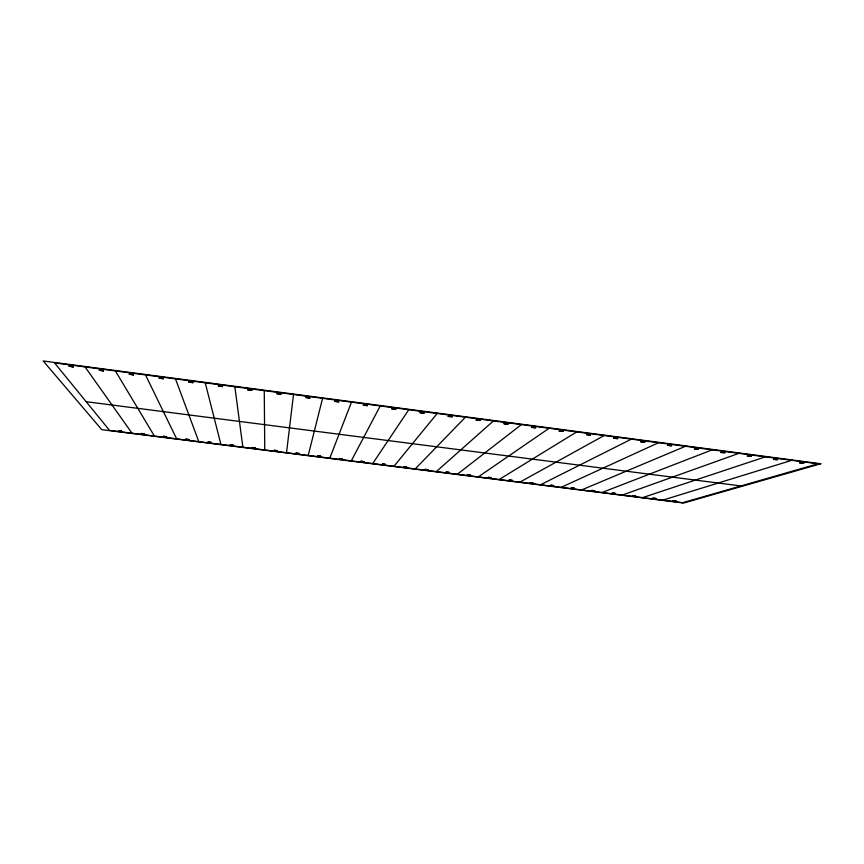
<?xml version="1.0" encoding="UTF-8"?>
<svg xmlns="http://www.w3.org/2000/svg" width="864" height="864" viewBox="0 0 864 864"><rect width="100%" height="100%" fill="white"/><g stroke="black" fill="none" stroke-linecap="round" stroke-linejoin="round"><path stroke-width="1.3" d="M286.524 452.725L293.512 394.481M308.21 455.458L322.585 398.315M329.789 458.179L351.486 402.138M351.281 460.89L380.225 405.94M372.676 463.59L408.791 409.709M393.984 466.279L437.184 413.467M415.195 468.947L465.415 417.193M436.309 471.614L493.484 420.908M457.337 474.271L521.392 424.591M478.278 476.906L549.126 428.263M499.122 479.542L576.709 431.903M519.88 482.155L604.141 435.532M540.54 484.758L631.411 439.128M561.114 487.361L658.519 442.714M581.602 489.942L685.476 446.278M602.003 492.512L712.282 449.82M622.318 495.072L738.925 453.341M642.546 497.632L765.428 456.84M662.688 500.17L791.78 460.328M818.932 463.514L682.744 502.697L109.566 430.402L54.551 362.902L819.85 464.033M86.162 401.695L740.923 485.957M85.061 366.93L132.03 433.231M115.376 370.937L154.397 436.05M145.508 374.922L176.666 438.869M175.468 378.875L198.828 441.655M205.243 382.817L220.903 444.442M234.846 386.726L242.87 447.217M264.265 390.614L264.751 449.971M724.896 452.682L720.835 452.444L724.896 452.682M420.023 412.636L424.051 413.165L420.023 412.636M118.498 430.639L121.716 431.168L118.498 430.639M424.991 469.379L428.026 469.768L424.991 469.379M129.2 374.134L133.456 374.911L129.2 374.134M747.263 455.933L751.334 456.17L747.263 455.933M448.168 416.351L452.196 416.772L448.168 416.351M141.037 433.48L144.245 433.944L141.037 433.48M446.17 472.057L449.194 472.381L446.17 472.057M159.084 378.076L163.307 378.745L159.084 378.076M773.539 459.4L777.622 459.637L773.539 459.4M476.161 420.044L480.179 420.466L476.161 420.044M163.48 436.309L166.655 436.774L163.48 436.309M467.251 474.714L470.275 475.038L467.251 474.714M188.784 381.996L192.974 382.655L188.784 381.996M799.664 462.845L803.768 463.093L799.664 462.845M503.993 423.716L508 424.138L503.993 423.716M185.825 439.139L188.978 439.592L185.825 439.139M488.246 477.371L491.26 477.684L488.246 477.371M218.3 385.895L222.458 386.554L218.3 385.895M531.662 427.367L535.658 427.788L531.662 427.367M509.144 480.006L512.158 480.33L509.144 480.006M208.062 441.947L211.194 442.4L208.062 441.947M247.655 389.772L251.77 390.42L247.655 389.772M559.17 430.996L563.155 431.428L559.17 430.996M529.956 482.63L532.958 482.954L529.956 482.63M230.202 444.733L233.312 445.187L230.202 444.733M276.826 393.617L280.908 394.265L276.826 393.617M586.526 434.614L590.501 435.035L586.526 434.614M550.67 485.244L553.673 485.568L550.67 485.244M252.245 447.52L255.334 447.973L252.245 447.52M305.834 397.451L309.874 398.088L305.834 397.451M613.721 438.199L617.684 438.62L613.721 438.199M571.298 487.847L574.301 488.171L571.298 487.847M274.19 450.284L277.258 450.738L274.19 450.284M334.67 401.252L338.666 401.89L334.67 401.252M640.764 441.774L644.717 442.184L640.764 441.774M591.84 490.439L594.832 490.763L591.84 490.439M296.028 453.049L299.084 453.492L296.028 453.049M363.334 405.043L367.297 405.67L363.334 405.043M667.645 445.316L671.598 445.738L667.645 445.316M612.295 493.02L615.276 493.344L612.295 493.02M317.779 455.792L320.814 456.235L317.779 455.792M391.824 408.802L395.755 409.428L391.824 408.802M694.386 448.848L698.317 449.269L694.386 448.848M632.664 495.59L635.634 495.914L632.664 495.59M69.034 366.088L73.267 366.962L69.034 366.088M339.433 458.525L342.446 458.968L339.433 458.525M652.936 498.15L655.916 498.474L652.936 498.15M99.284 370.084L103.453 370.948L99.284 370.084M360.99 461.246L363.982 461.678L360.99 461.246M673.132 500.699L676.102 501.023L673.132 500.699M382.46 463.957L385.42 464.389L382.46 463.957M403.823 466.657L406.771 467.078L403.823 466.657M820.8 463.763L683.629 503.032L101.736 429.646L43.2 360.968L820.8 463.763"/></g></svg>
